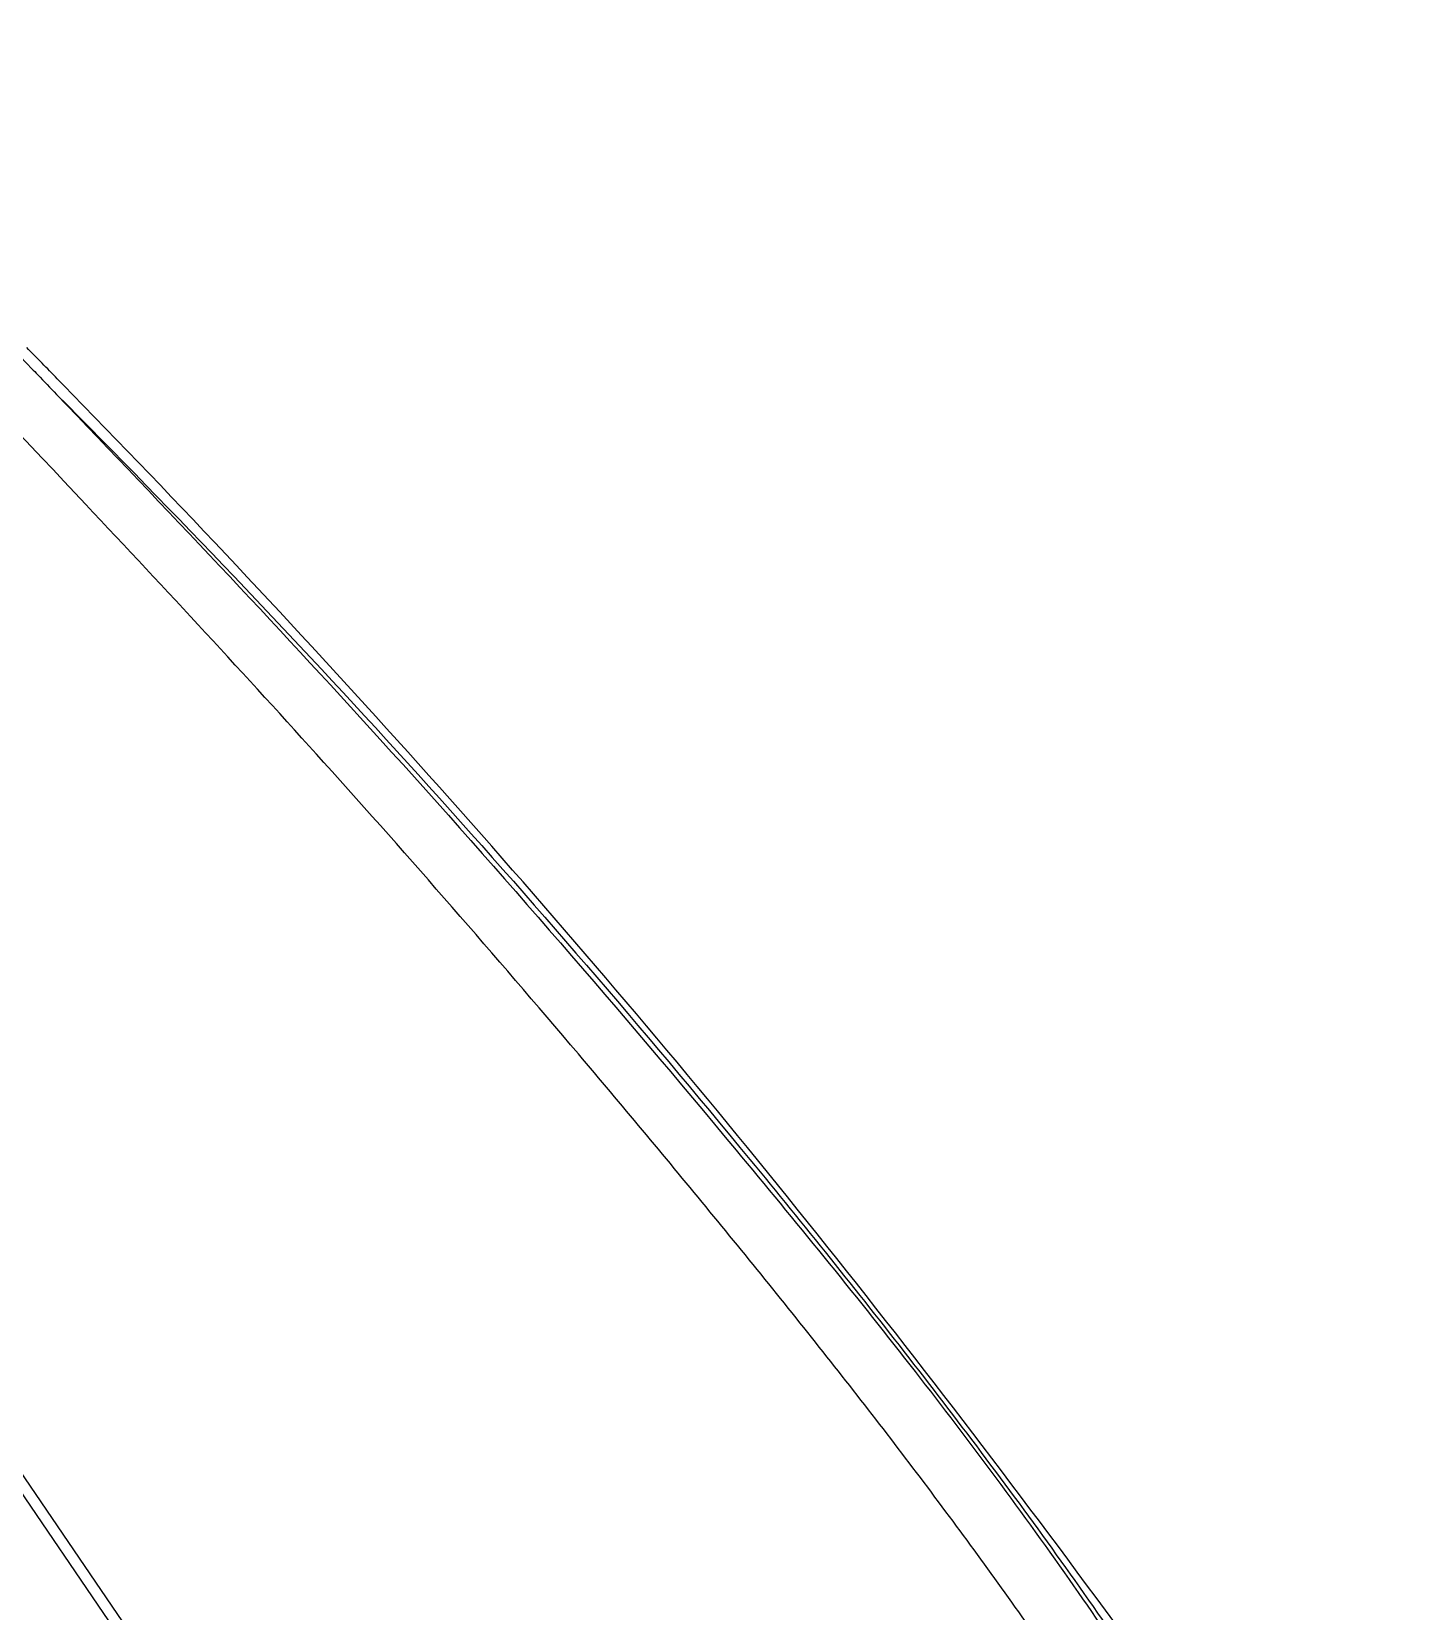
# Model space of a CAD drawing. Header units: millimetres. Extents: x 1122 to 8358, y -1894 to -296.
# Drawn here: x 7963.43 to 8000.49, y -602.57 to -559.9 of the extents above; entities that cross this region are included whole.
import ezdxf

# ---------------------------------------------------------------- set-up
doc = ezdxf.new("R2010")
doc.units = ezdxf.units.MM
doc.header["$LTSCALE"] = 3
doc.layers.add('DEF_LAYER_ASSEM_MEMBER', color=7, linetype='Continuous')

msp = doc.modelspace()

# ---------------------------------------------------------------- linework, layer by layer
at = {"layer": 'DEF_LAYER_ASSEM_MEMBER', "color": 7, "linetype": 'Continuous'}
for p, q in [((7964.322, -569.48), (7964.12, -569.273)), ((7964.533, -569.696), (7964.322, -569.48))]:
    msp.add_line(p, q, dxfattribs=at)
at = {"layer": 'DEF_LAYER_ASSEM_MEMBER', "color": 9, "linetype": 'Continuous'}
for p, q in [((7986.127, -633.067), (7944.004, -571.255)), ((7944.813, -571.935), (7987.965, -635.243))]:
    msp.add_line(p, q, dxfattribs=at)
at = {"layer": 'DEF_LAYER_ASSEM_MEMBER', "color": 7, "linetype": 'Continuous'}
msp.add_arc((7735.258, -793.168), 320.167, 44.37147, 44.5821, dxfattribs=at)
at = {"layer": 'DEF_LAYER_ASSEM_MEMBER', "color": 9, "linetype": 'Continuous'}
for points, start_tangent, end_tangent in [([(7954.593, -559.898), (7954.738, -560.047), (7955.177, -560.497), (7955.903, -561.241), (7956.908, -562.272), (7958.178, -563.575), (7959.7, -565.139), (7963.427, -568.995)], (0.72181, -0.692092), (0.692891, -0.721042)), ([(8000.492, -618.25), (7998.496, -615.297), (7996.276, -611.909), (7993.855, -608.148), (7991.173, -604.144), (7988.212, -600.007), (7985.006, -595.822), (7981.636, -591.642), (7978.189, -587.511), (7971.32, -579.639), (7964.89, -572.667), (7955.394, -562.732)], (-0.544815, 0.838556), (-0.694865, 0.71914)), ([(7963.427, -568.995), (7963.594, -569.169), (7964.1, -569.697)], (0.692891, -0.721042), (0.694997, -0.719013)), ([(7964.1, -569.697), (7973.576, -579.65), (7982.55, -590.034), (7986.847, -595.38), (7990.969, -600.862), (7994.846, -606.529), (7998.461, -612.373)], (0.70516, -0.709048), (0.509047, -0.860738))]:
    msp.add_spline(points, degree=3, dxfattribs=dict(at, start_tangent=start_tangent, end_tangent=end_tangent))
at = {"layer": 'DEF_LAYER_ASSEM_MEMBER', "color": 7, "linetype": 'Continuous'}
for points, start_tangent, end_tangent in [([(7964.101, -569.696), (7972.84, -579.018), (7982.449, -590.109), (7987.14, -595.91), (7991.441, -601.709), (7995.194, -607.315), (7998.461, -612.373)], (0.691503, -0.722374), (0.549193, -0.835696)), ([(7999.079, -611.942), (7991.149, -600.819), (7982.756, -590.041), (7973.867, -579.669), (7964.533, -569.696)], (-0.561047, 0.827784), (-0.698001, 0.716097))]:
    msp.add_spline(points, degree=3, dxfattribs=dict(at, start_tangent=start_tangent, end_tangent=end_tangent))

doc.saveas('drawing.dxf')
